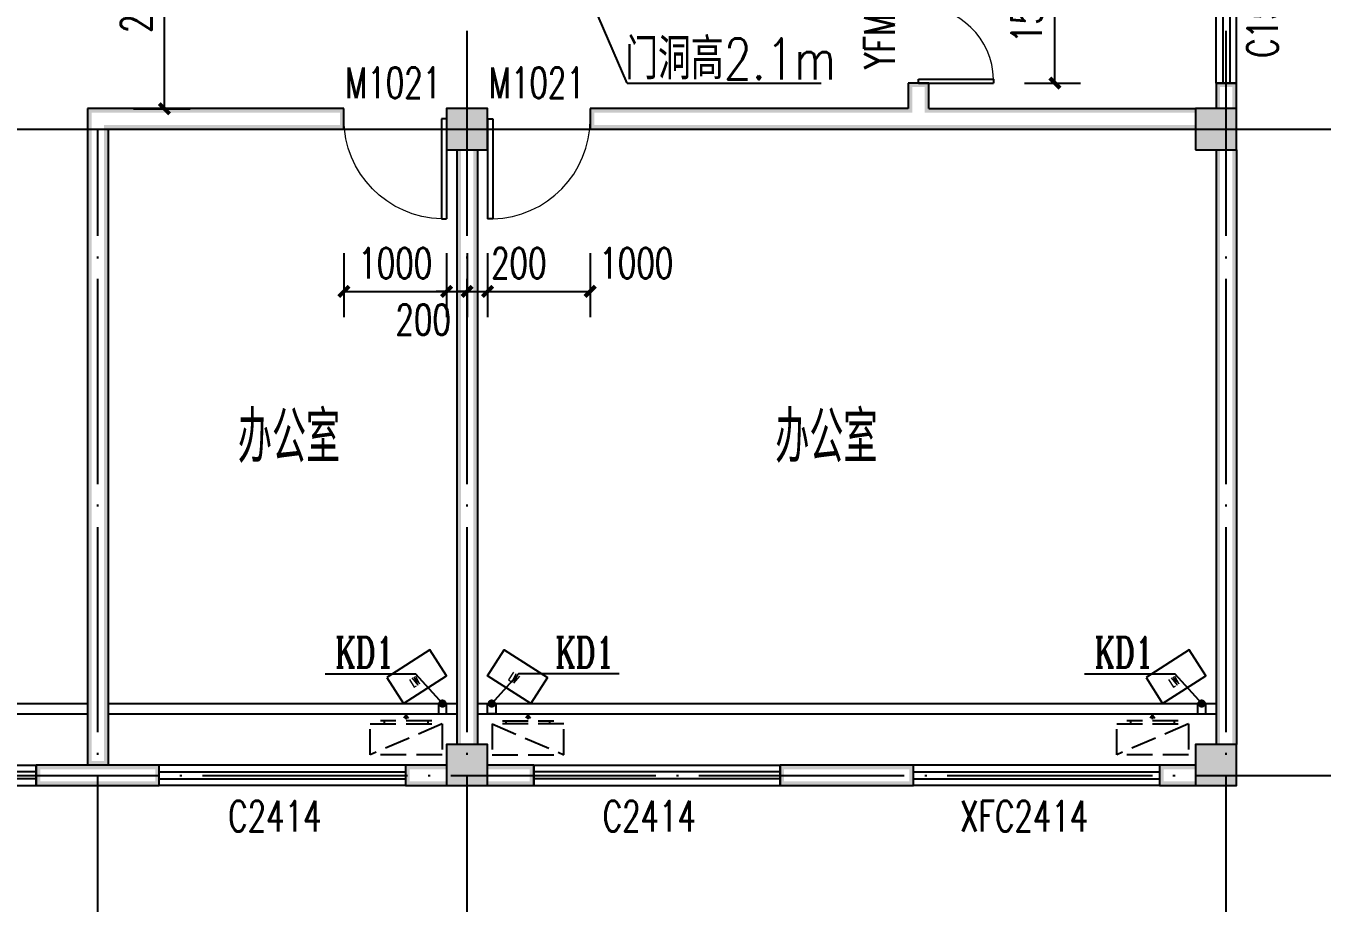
# Model space of a CAD drawing. Extents: x 5904849 to 6011887, y -826029 to -177002.
# Drawn here: x 5933714 to 5946348, y -528306 to -519754 of the extents above; entities that cross this region are included whole.
import ezdxf

# ---------------------------------------------------------------- set-up
doc = ezdxf.new("R2010")
doc.units = 0
doc.header["$LTSCALE"] = 1000
doc.header["$MEASUREMENT"] = 0
doc.linetypes.add('DASH', pattern=[0.35, 0.25, -0.1])
doc.linetypes.add('DOTE', pattern=[2.42, 2, -0.2, 0.02, -0.2])
doc.layers.get('0').update_dxf_attribs({"linetype": 'CONTINUOUS'})
doc.layers.get('Defpoints').update_dxf_attribs({"linetype": 'CONTINUOUS'})
for name, color, linetype in [('COLUMN', 9, 'CONTINUOUS'), ('DIM_SYMB', 3, 'CONTINUOUS'), ('DOTE', 252, 'CONTINUOUS'), ('PUB_DIM', 3, 'CONTINUOUS'), ('PUB_HATCH', 8, 'CONTINUOUS'), ('PUB_TEXT', 7, 'CONTINUOUS'), ('PUB_WALL', 9, 'CONTINUOUS'), ('WALL', 2, 'CONTINUOUS'), ('WINDOW', 4, 'CONTINUOUS'), ('WINDOW_TEXT', 7, 'CONTINUOUS'), ('厨卫布置', 6, 'CONTINUOUS'), ('填充', 251, 'CONTINUOUS'), ('排水', 221, 'CONTINUOUS')]:
    doc.layers.add(name, color=color, linetype=linetype)
doc.styles.add('_HZTXT', font='txt.shx', dxfattribs={"width": 0.8, "bigfont": 'HZTXT.shx'})
doc.styles.add('_TCH_DIM_T3', font='SIMPLEX', dxfattribs={"width": 0.705882, "bigfont": 'GBCBIG'})
doc.styles.add('_TCH_LABEL', font='COMPLEX', dxfattribs={"bigfont": 'GBCBIG'})
doc.styles.add('_TCH_WINDOW', font='SIMPLEX', dxfattribs={"height": 3.5, "bigfont": 'GBCBIG'})
doc.styles.add('DIM_FONT', font='SIMPLEX', dxfattribs={"width": 0.7, "bigfont": 'GBCBIG'})
doc.styles.add('schuco', font='sceie.shx', dxfattribs={"width": 0.7, "bigfont": 'sceic.shx'})
doc.dimstyles.new('_TCH_ARCH&&100', dxfattribs={"dimtxt": 297.5, "dimasz": 100, "dimexe": 250, "dimexo": 300, "dimgap": 126.25, "dimtad": 1, "dimdec": 0, "dimzin": 0, "dimdsep": 46, "dimtxsty": '_TCH_DIM_T3', "dimblk": 'ARCHTICK', "dimcen": 0.09, "dimclrt": 7, "dimazin": 2, "dimtfac": 1, "dimtdec": 0, "dimtix": 1, "dimtmove": 2, "dimatfit": 3, "dimfxl": 0, "dimtolj": 1, "dimtzin": 0, "dimarcsym": 0})

# ---------------------------------------------------------------- blocks, each defined once
blk = doc.blocks.new('_ArchTick')
at = {"color": 0, "linetype": 'ByBlock', "const_width": 0.4}
blk.add_lwpolyline([(-0.5, -0.5), (0.5, 0.5)], dxfattribs=at)
blk = doc.blocks.new('*D161')
at = {"layer": 'Defpoints', "color": 0}
for p in [(5943146, -518811), (5943744, -518811), (5943146, -520311)]:
    blk.add_point(p, dxfattribs=at)
at = {"layer": 'PUB_DIM', "color": 0, "lineweight": -2}
for p, q in [((5943446, -518811), (5943994, -518811)), ((5943744, -520311), (5943744, -518811)), ((5943446, -520311), (5943994, -520311))]:
    blk.add_line(p, q, dxfattribs=at)
at = {"layer": 'PUB_DIM', "color": 0, "lineweight": -2, "xscale": 100, "yscale": 100, "zscale": 100}
for p, rotation in [((5943744, -518811), 90), ((5943744, -520311), 270)]:
    blk.add_blockref('_ArchTick', p, dxfattribs=dict(at, rotation=rotation))
at = {"layer": 'PUB_DIM', "color": 7, "insert": (5943469, -519561), "char_height": 297.5, "attachment_point": 5, "rotation": 90, "style": '_TCH_DIM_T3'}
blk.add_mtext('\\A1;1500', dxfattribs=at)
blk = doc.blocks.new('*D869')
at = {"layer": 'Defpoints', "color": 0}
for p in [(5934464, -518361), (5935064, -518361), (5934464, -520561)]:
    blk.add_point(p, dxfattribs=at)
at = {"layer": 'PUB_DIM', "color": 0, "lineweight": -2}
for p, q in [((5934764, -518361), (5935314, -518361)), ((5935064, -520561), (5935064, -518361)), ((5934764, -520561), (5935314, -520561))]:
    blk.add_line(p, q, dxfattribs=at)
at = {"layer": 'PUB_DIM', "color": 0, "lineweight": -2, "xscale": 100, "yscale": 100, "zscale": 100}
for p, rotation in [((5935064, -518361), 90), ((5935064, -520561), 270)]:
    blk.add_blockref('_ArchTick', p, dxfattribs=dict(at, rotation=rotation))
at = {"layer": 'PUB_DIM', "color": 7, "insert": (5934789, -519461), "char_height": 297.5, "attachment_point": 5, "rotation": 90, "style": '_TCH_DIM_T3'}
blk.add_mtext('\\A1;2200', dxfattribs=at)
blk = doc.blocks.new('*D904')
at = {"layer": 'Defpoints', "color": 0}
for p in [(5938214, -521671), (5939214, -521671), (5939214, -522342)]:
    blk.add_point(p, dxfattribs=at)
at = {"layer": 'PUB_DIM', "color": 0, "lineweight": -2}
for p, q in [((5938214, -521971), (5938214, -522592)), ((5939214, -521971), (5939214, -522592)), ((5938214, -522342), (5939214, -522342))]:
    blk.add_line(p, q, dxfattribs=at)
at = {"layer": 'PUB_DIM', "color": 0, "lineweight": -2, "xscale": 100, "yscale": 100, "zscale": 100, "rotation": 180}
blk.add_blockref('_ArchTick', (5938214, -522342), dxfattribs=at)
at = {"layer": 'PUB_DIM', "color": 0, "lineweight": -2, "xscale": 100, "yscale": 100, "zscale": 100}
blk.add_blockref('_ArchTick', (5939214, -522342), dxfattribs=at)
at = {"layer": 'PUB_DIM', "color": 7, "insert": (5939664, -522067), "char_height": 297.5, "attachment_point": 5, "style": '_TCH_DIM_T3'}
blk.add_mtext('\\A1;1000', dxfattribs=at)
blk = doc.blocks.new('*D905')
at = {"layer": 'Defpoints', "color": 0}
for p in [(5938014, -521671), (5938214, -521671), (5938214, -522342)]:
    blk.add_point(p, dxfattribs=at)
at = {"layer": 'PUB_DIM', "color": 0, "lineweight": -2}
for p, q in [((5938014, -521971), (5938014, -522592)), ((5938214, -521971), (5938214, -522592)), ((5938014, -522342), (5937914, -522342)), ((5938014, -522342), (5938214, -522342)), ((5938214, -522342), (5938314, -522342))]:
    blk.add_line(p, q, dxfattribs=at)
at = {"layer": 'PUB_DIM', "color": 0, "lineweight": -2, "xscale": 100, "yscale": 100, "zscale": 100}
blk.add_blockref('_ArchTick', (5938014, -522342), dxfattribs=at)
at = {"layer": 'PUB_DIM', "color": 0, "lineweight": -2, "xscale": 100, "yscale": 100, "zscale": 100, "rotation": 180}
blk.add_blockref('_ArchTick', (5938214, -522342), dxfattribs=at)
at = {"layer": 'PUB_DIM', "color": 7, "insert": (5938518, -522067), "char_height": 297.5, "attachment_point": 5, "style": '_TCH_DIM_T3'}
blk.add_mtext('\\A1;200', dxfattribs=at)
blk = doc.blocks.new('*D906')
at = {"layer": 'Defpoints', "color": 0}
for p in [(5937814, -521671), (5938014, -521671), (5938014, -522342)]:
    blk.add_point(p, dxfattribs=at)
at = {"layer": 'PUB_DIM', "color": 0, "lineweight": -2}
for p, q in [((5937814, -521971), (5937814, -522592)), ((5938014, -521971), (5938014, -522592)), ((5937814, -522342), (5937714, -522342)), ((5937814, -522342), (5938014, -522342)), ((5938014, -522342), (5938114, -522342))]:
    blk.add_line(p, q, dxfattribs=at)
at = {"layer": 'PUB_DIM', "color": 0, "lineweight": -2, "xscale": 100, "yscale": 100, "zscale": 100}
blk.add_blockref('_ArchTick', (5937814, -522342), dxfattribs=at)
at = {"layer": 'PUB_DIM', "color": 0, "lineweight": -2, "xscale": 100, "yscale": 100, "zscale": 100, "rotation": 180}
blk.add_blockref('_ArchTick', (5938014, -522342), dxfattribs=at)
at = {"layer": 'PUB_DIM', "color": 7, "insert": (5937586, -522617), "char_height": 297.5, "attachment_point": 5, "style": '_TCH_DIM_T3'}
blk.add_mtext('\\A1;200', dxfattribs=at)
blk = doc.blocks.new('*D907')
at = {"layer": 'Defpoints', "color": 0}
for p in [(5936814, -521671), (5937814, -521671), (5937814, -522342)]:
    blk.add_point(p, dxfattribs=at)
at = {"layer": 'PUB_DIM', "color": 0, "lineweight": -2}
for p, q in [((5936814, -521971), (5936814, -522592)), ((5937814, -521971), (5937814, -522592)), ((5936814, -522342), (5937814, -522342))]:
    blk.add_line(p, q, dxfattribs=at)
at = {"layer": 'PUB_DIM', "color": 0, "lineweight": -2, "xscale": 100, "yscale": 100, "zscale": 100, "rotation": 180}
blk.add_blockref('_ArchTick', (5936814, -522342), dxfattribs=at)
at = {"layer": 'PUB_DIM', "color": 0, "lineweight": -2, "xscale": 100, "yscale": 100, "zscale": 100}
blk.add_blockref('_ArchTick', (5937814, -522342), dxfattribs=at)
at = {"layer": 'PUB_DIM', "color": 7, "insert": (5937314, -522067), "char_height": 297.5, "attachment_point": 5, "style": '_TCH_DIM_T3'}
blk.add_mtext('\\A1;1000', dxfattribs=at)
blk = doc.blocks.new('$WINLIB2D$00000001')
at = {"color": 0}
for points in [[(-0.5, 0.5), (-0.5, -0.5)], [(-0.5, 0.5), (0.5, 0.5)], [(0.5, -0.5), (0.5, 0.5)], [(0.5, 0.1667), (-0.5, 0.1667)], [(0.5, -0.1667), (-0.5, -0.1667)], [(-0.5, -0.5), (0.5, -0.5)]]:
    blk.add_lwpolyline(points, dxfattribs=at)
blk = doc.blocks.new('$DorLib2D$00000001')
for p, q in [((0.45, 0.975), (0.5, 0.975)), ((0.45, 0), (0.45, 0.975)), ((0.5, 0), (0.5, 0.975)), ((0.5, 0), (0.45, 0))]:
    blk.add_line(p, q)
at = {"lineweight": 13}
blk.add_arc((0.475, 0), 0.975, 91.4693, 180, dxfattribs=at)
blk = doc.blocks.new('$DorLib2D$00000002')
for p, q in [((-0.5, 0), (-0.5, 0.4875)), ((-0.475, 0.4875), (-0.5, 0.4875)), ((-0.475, 0), (-0.475, 0.4875)), ((0.475, 0), (0.475, 0.4875)), ((0.475, 0.4875), (0.5, 0.4875)), ((0.5, 0), (0.5, 0.4875)), ((-0.5, 0), (-0.475, 0)), ((0.5, 0), (0.475, 0))]:
    blk.add_line(p, q)
at = {"lineweight": 13}
for centre, start, end in [((-0.4875, 0), 0, 88.53072), ((0.4875, 0), 91.46928, 180)]:
    blk.add_arc(centre, 0.4875, start, end, dxfattribs=at)
blk = doc.blocks.new('$TCHSYS$WIN2D')
for p, q in [((-0.5, 0.5), (0.5, 0.5)), ((-0.5, 0.5), (-0.5, -0.5)), ((0.5, 0.5), (0.5, -0.5)), ((0.5, 0.1667), (-0.5, 0.1667)), ((0.5, -0.1667), (-0.5, -0.1667)), ((-0.5, -0.5), (0.5, -0.5))]:
    blk.add_line(p, q)
blk = doc.blocks.new('_FZH')
blk.add_lwpolyline([(-0.5, -0.5), (0.5, -0.5), (0.5, 0.5), (-0.5, 0.5)], close=True)
at = {"layer": 'PUB_HATCH'}
blk.add_solid([(-0.5, -0.5), (0.5, -0.5), (-0.5, 0.5), (0.5, 0.5)], dxfattribs=at)
blk = doc.blocks.new('A$C2E081725')
at = {"linetype": 'DASH'}
for p, q in [((700, 94), (0, 394)), ((600, 64), (100, 64)), ((138, 94), (138, 64)), ((350, 8), (327, 39)), ((350, 49), (350, 0)), ((350, 8), (373, 39)), ((563, 94), (563, 64))]:
    blk.add_line(p, q, dxfattribs=at)
blk.add_lwpolyline([(0, 394), (0, 94), (700, 94), (700, 394)], close=True, dxfattribs=at)

msp = doc.modelspace()

# ---------------------------------------------------------------- hatches: boundary and pattern name
at = {"layer": 'PUB_WALL', "linetype": 'ByBlock'}
for points in [[(5942514.3, -520310.5), (5942314.3, -520310.5), (5942354.3, -520350.5), (5942474.3, -520350.5)], [(5942314.3, -520310.5), (5942314.3, -520560.5), (5942354.3, -520600.5), (5942354.3, -520350.5)], [(5942514.3, -520560.5), (5942514.3, -520310.5), (5942474.3, -520350.5), (5942474.3, -520600.5)], [(5945514.3, -520310.5), (5945314.3, -520310.5), (5945354.3, -520350.5), (5945474.3, -520350.5)], [(5945314.3, -520560.5), (5945354.3, -520560.5), (5945354.3, -520350.5), (5945314.3, -520310.5)], [(5945474.3, -520560.5), (5945514.3, -520560.5), (5945514.3, -520310.5), (5945474.3, -520350.5)], [(5936814.3, -520560.5), (5934314.3, -520560.5), (5934354.3, -520600.5), (5936774.3, -520600.5)], [(5934314.3, -520560.5), (5934314.3, -526960.5), (5934354.3, -526960.5), (5934354.3, -520600.5)], [(5936814.3, -520760.5), (5936814.3, -520560.5), (5936774.3, -520600.5), (5936774.3, -520720.5)], [(5938214.3, -520560.5), (5937814.3, -520560.5), (5937854.3, -520600.5), (5938174.3, -520600.5)], [(5937814.3, -520560.5), (5937814.3, -520960.5), (5937854.3, -520920.5), (5937854.3, -520600.5)], [(5938214.3, -520960.5), (5938214.3, -520560.5), (5938174.3, -520600.5), (5938174.3, -520920.5)], [(5942314.3, -520560.5), (5939214.3, -520560.5), (5939254.3, -520600.5), (5942354.3, -520600.5)], [(5939214.3, -520560.5), (5939214.3, -520760.5), (5939254.3, -520720.5), (5939254.3, -520600.5)], [(5945114.3, -520600.5), (5945114.3, -520560.5), (5942514.3, -520560.5), (5942474.3, -520600.5)], [(5945514.3, -520560.5), (5945114.3, -520560.5), (5945154.3, -520600.5), (5945474.3, -520600.5)], [(5945114.3, -520560.5), (5945114.3, -520960.5), (5945154.3, -520920.5), (5945154.3, -520600.5)], [(5945514.3, -520960.5), (5945514.3, -520560.5), (5945474.3, -520600.5), (5945474.3, -520920.5)], [(5934514.3, -520760.5), (5936814.3, -520760.5), (5936774.3, -520720.5), (5934474.3, -520720.5)], [(5934514.3, -520760.5), (5934514.3, -526960.5), (5934474.3, -526960.5), (5934474.3, -520720.5)], [(5939214.3, -520760.5), (5942414.3, -520760.5), (5942414.3, -520720.5), (5939254.3, -520720.5)], [(5945114.3, -520760.5), (5945114.3, -520720.5), (5942414.3, -520720.5), (5942414.3, -520760.5)], [(5937814.3, -520960.5), (5938214.3, -520960.5), (5938174.3, -520920.5), (5937854.3, -520920.5)], [(5937914.3, -526760.5), (5937954.3, -526760.5), (5937954.3, -520960.5), (5937914.3, -520960.5)], [(5938074.3, -526760.5), (5938114.3, -526760.5), (5938114.3, -520960.5), (5938074.3, -520960.5)], [(5945114.3, -520960.5), (5945514.3, -520960.5), (5945474.3, -520920.5), (5945154.3, -520920.5)], [(5945314.3, -526760.5), (5945354.3, -526760.5), (5945354.3, -520960.5), (5945314.3, -520960.5)], [(5945474.3, -526760.5), (5945514.3, -526760.5), (5945514.3, -520960.5), (5945474.3, -520960.5)], [(5938214.3, -526760.5), (5937814.3, -526760.5), (5937854.3, -526800.5), (5938174.3, -526800.5)], [(5937814.3, -526760.5), (5937814.3, -527160.5), (5937854.3, -527120.5), (5937854.3, -526800.5)], [(5938214.3, -527160.5), (5938214.3, -526760.5), (5938174.3, -526800.5), (5938174.3, -527120.5)], [(5945514.3, -526760.5), (5945114.3, -526760.5), (5945154.3, -526800.5), (5945474.3, -526800.5)], [(5945114.3, -526760.5), (5945114.3, -527160.5), (5945154.3, -527120.5), (5945154.3, -526800.5)], [(5945514.3, -527160.5), (5945514.3, -526760.5), (5945474.3, -526800.5), (5945474.3, -527120.5)], [(5934514.3, -526960.5), (5934314.3, -526960.5), (5934314.3, -526920.5), (5934514.3, -526920.5)], [(5934414.3, -526960.5), (5933814.3, -526960.5), (5933854.3, -527000.5), (5934414.3, -527000.5)], [(5933814.3, -526960.5), (5933814.3, -527160.5), (5933854.3, -527120.5), (5933854.3, -527000.5)], [(5935014.3, -526960.5), (5934414.3, -526960.5), (5934414.3, -527000.5), (5934974.3, -527000.5)], [(5935014.3, -527160.5), (5935014.3, -526960.5), (5934974.3, -527000.5), (5934974.3, -527120.5)], [(5937814.3, -527000.5), (5937814.3, -526960.5), (5937414.3, -526960.5), (5937454.3, -527000.5)], [(5937414.3, -526960.5), (5937414.3, -527160.5), (5937454.3, -527120.5), (5937454.3, -527000.5)], [(5938214.3, -526960.5), (5938214.3, -527000.5), (5938624.3, -527000.5), (5938664.3, -526960.5)], [(5938664.3, -527160.5), (5938664.3, -526960.5), (5938624.3, -527000.5), (5938624.3, -527120.5)], [(5941714.3, -526960.5), (5941064.3, -526960.5), (5941104.3, -527000.5), (5941714.3, -527000.5)], [(5941064.3, -526960.5), (5941064.3, -527160.5), (5941104.3, -527120.5), (5941104.3, -527000.5)], [(5942364.3, -526960.5), (5941714.3, -526960.5), (5941714.3, -527000.5), (5942324.3, -527000.5)], [(5942364.3, -527160.5), (5942364.3, -526960.5), (5942324.3, -527000.5), (5942324.3, -527120.5)], [(5945114.3, -527000.5), (5945114.3, -526960.5), (5944764.3, -526960.5), (5944804.3, -527000.5)], [(5944764.3, -526960.5), (5944764.3, -527160.5), (5944804.3, -527120.5), (5944804.3, -527000.5)], [(5933814.3, -527160.5), (5934414.3, -527160.5), (5934414.3, -527120.5), (5933854.3, -527120.5)], [(5934414.3, -527160.5), (5935014.3, -527160.5), (5934974.3, -527120.5), (5934414.3, -527120.5)], [(5937814.3, -527160.5), (5937814.3, -527120.5), (5937454.3, -527120.5), (5937414.3, -527160.5)], [(5937814.3, -527160.5), (5938214.3, -527160.5), (5938174.3, -527120.5), (5937854.3, -527120.5)], [(5938214.3, -527120.5), (5938214.3, -527160.5), (5938664.3, -527160.5), (5938624.3, -527120.5)], [(5941064.3, -527160.5), (5941714.3, -527160.5), (5941714.3, -527120.5), (5941104.3, -527120.5)], [(5941714.3, -527160.5), (5942364.3, -527160.5), (5942324.3, -527120.5), (5941714.3, -527120.5)], [(5945114.3, -527160.5), (5945114.3, -527120.5), (5944804.3, -527120.5), (5944764.3, -527160.5)], [(5945114.3, -527160.5), (5945514.3, -527160.5), (5945474.3, -527120.5), (5945154.3, -527120.5)]]:
    msp.add_hatch(color=256, dxfattribs=at).paths.add_polyline_path(points)

# ---------------------------------------------------------------- linework, layer by layer
at = {"linetype": 'ByBlock'}
for p, q in [((5930914.3, -526360.5), (5934314.3, -526360.5)), ((5934514.3, -526360.5), (5937914.3, -526360.5)), ((5938114.3, -526360.5), (5941614.3, -526360.5)), ((5941614.3, -526360.5), (5945314.3, -526360.5))]:
    msp.add_line(p, q, dxfattribs=at)
at = {"layer": 'DIM_SYMB'}
for points in [[(5936631.6, -526070.6), (5937512.7, -526070.6), (5937774.3, -526360.5)], [(5939497, -526070.6), (5938515.9, -526070.6), (5938254.3, -526360.5)], [(5944031.6, -526070.6), (5944912.7, -526070.6), (5945174.3, -526360.5)]]:
    msp.add_lwpolyline(points, dxfattribs=at)
at = {"layer": 'DIM_SYMB', "const_width": 40}
for points in [[(5937760.9, -526345.7, 1), (5937787.7, -526375.4, 1)], [(5938267.7, -526345.7, 1), (5938240.9, -526375.4, 1)], [(5945160.9, -526345.7, 1), (5945187.7, -526375.4, 1)]]:
    msp.add_lwpolyline(points, format="xyb", close=True, dxfattribs=at)
at = {"layer": 'DOTE', "linetype": 'DOTE'}
for p, q in [((5938014.3, -529060.5), (5938014.3, -509560.5)), ((5945414.3, -529060.5), (5945414.3, -509560.5)), ((5920914.3, -520760.5), (5947914.3, -520760.5)), ((5922514.3, -520760.5), (5946314.3, -520760.5)), ((5934414.3, -529060.5), (5934414.3, -520760.5)), ((5920914.3, -527060.5), (5947914.3, -527060.5))]:
    msp.add_line(p, q, dxfattribs=at)
at = {"layer": 'PUB_DIM'}
for q in [(5938820.3, -518560.5), (5941466.1, -520313.2)]:
    msp.add_line((5939573.2, -520313.2), q, dxfattribs=at)
at = {"layer": 'WALL', "linetype": 'ByBlock'}
for p, q in [((5942514.3, -520310.5), (5942314.3, -520310.5)), ((5942314.3, -520310.5), (5942314.3, -520560.5)), ((5942514.3, -520560.5), (5942514.3, -520310.5)), ((5945514.3, -520310.5), (5945314.3, -520310.5)), ((5945314.3, -520310.5), (5945314.3, -520560.5)), ((5945514.3, -520560.5), (5945514.3, -520310.5)), ((5936814.3, -520560.5), (5934314.3, -520560.5)), ((5934314.3, -520560.5), (5934314.3, -526960.5)), ((5936814.3, -520760.5), (5936814.3, -520560.5)), ((5942314.3, -520560.5), (5939214.3, -520560.5)), ((5939214.3, -520560.5), (5939214.3, -520760.5)), ((5942514.3, -520560.5), (5945114.3, -520560.5)), ((5934514.3, -520760.5), (5936814.3, -520760.5)), ((5934514.3, -520760.5), (5934514.3, -526960.5)), ((5939214.3, -520760.5), (5942414.3, -520760.5)), ((5942414.3, -520760.5), (5945114.3, -520760.5)), ((5937914.3, -520960.5), (5937914.3, -526760.5)), ((5938114.3, -520960.5), (5938114.3, -526760.5)), ((5945314.3, -520960.5), (5945314.3, -526760.5)), ((5945514.3, -520960.5), (5945514.3, -526760.5)), ((5934414.3, -526960.5), (5933814.3, -526960.5)), ((5933814.3, -526960.5), (5933814.3, -527160.5)), ((5934514.3, -526960.5), (5934314.3, -526960.5)), ((5935014.3, -526960.5), (5934414.3, -526960.5)), ((5935014.3, -527160.5), (5935014.3, -526960.5)), ((5937814.3, -526960.5), (5937414.3, -526960.5)), ((5937414.3, -526960.5), (5937414.3, -527160.5)), ((5938664.3, -526960.5), (5938214.3, -526960.5)), ((5938664.3, -527160.5), (5938664.3, -526960.5)), ((5941714.3, -526960.5), (5941064.3, -526960.5)), ((5941064.3, -526960.5), (5941064.3, -527160.5)), ((5942364.3, -526960.5), (5941714.3, -526960.5)), ((5942364.3, -527160.5), (5942364.3, -526960.5)), ((5945114.3, -526960.5), (5944764.3, -526960.5)), ((5944764.3, -526960.5), (5944764.3, -527160.5)), ((5933814.3, -527160.5), (5934414.3, -527160.5)), ((5934414.3, -527160.5), (5935014.3, -527160.5)), ((5937414.3, -527160.5), (5937814.3, -527160.5)), ((5938214.3, -527160.5), (5938664.3, -527160.5)), ((5941064.3, -527160.5), (5941714.3, -527160.5)), ((5941714.3, -527160.5), (5942364.3, -527160.5)), ((5944764.3, -527160.5), (5945114.3, -527160.5))]:
    msp.add_line(p, q, dxfattribs=at)
at = {"layer": '厨卫布置'}
for points in [[(5937231.5, -526108.1), (5937393.6, -526360.5), (5937814.3, -526090.3), (5937652.2, -525837.9)], [(5938797.1, -526108.1), (5938635, -526360.5), (5938214.3, -526090.3), (5938376.4, -525837.9)], [(5944631.5, -526108.1), (5944793.6, -526360.5), (5945214.3, -526090.3), (5945052.2, -525837.9)]]:
    msp.add_lwpolyline(points, close=True, dxfattribs=at)
at = {"layer": '填充', "linetype": 'DASH', "ltscale": 500}
for p, q in [((5930914.3, -526460.5), (5934314.3, -526460.5)), ((5934514.3, -526460.5), (5937914.3, -526460.5)), ((5938114.3, -526460.5), (5941614.3, -526460.5)), ((5941614.3, -526460.5), (5945314.3, -526460.5))]:
    msp.add_line(p, q, dxfattribs=at)
at = {"layer": '排水'}
for points in [[(5937734.3, -526460.5), (5937814.3, -526460.5), (5937814.3, -526360.5), (5937734.3, -526360.5)], [(5938294.3, -526460.5), (5938214.3, -526460.5), (5938214.3, -526360.5), (5938294.3, -526360.5)], [(5945134.3, -526460.5), (5945214.3, -526460.5), (5945214.3, -526360.5), (5945134.3, -526360.5)]]:
    msp.add_lwpolyline(points, close=True, dxfattribs=at)

# ---------------------------------------------------------------- block references
at = {"layer": 'COLUMN', "linetype": 'ByBlock', "xscale": 400, "yscale": 400, "zscale": 400}
for p in [(5938014.3, -520760.5), (5945314.3, -520760.5), (5938014.3, -526960.5), (5945314.3, -526960.5)]:
    msp.add_blockref('_FZH', p, dxfattribs=at)
at = {"layer": 'WINDOW', "color": 0}
ref = msp.add_blockref('$DorLib2D$00000002', (5942414.3, -519560.5), dxfattribs=dict(at, xscale=-1500, yscale=-1500, zscale=-1500, rotation=90.00000000771509))
ref.add_attrib('A', 'YFM1521', (5942183.2, -520175.5), dxfattribs={"layer": 'WINDOW_TEXT', "color": 0, "height": 297.5, "rotation": 90, "style": '_TCH_WINDOW', "width": 0.705882})
at = {"layer": 'WINDOW', "linetype": 'ByBlock'}
ref = msp.add_blockref('$TCHSYS$WIN2D', (5945414.3, -519560.5), dxfattribs=dict(at, xscale=-1500, yscale=-199.9999982714653, zscale=-1500, rotation=269.9999998714003))
ref.add_attrib('A', 'C1514', (5945915.7, -520065), dxfattribs={"layer": 'WINDOW_TEXT', "linetype": 'ByBlock', "height": 297.5, "rotation": 90, "style": '_TCH_WINDOW', "width": 0.705882})
ref = msp.add_blockref('$DorLib2D$00000001', (5937314.3, -520660.5), dxfattribs=dict(at, xscale=1000, yscale=-1000, zscale=1000, rotation=359.9999999773698))
ref.add_attrib('A', 'M1021', (5936825.6, -520456.6), dxfattribs={"layer": 'WINDOW_TEXT', "linetype": 'ByBlock', "height": 297.5, "style": '_TCH_WINDOW', "width": 0.705882})
ref = msp.add_blockref('$DorLib2D$00000001', (5938714.3, -520660.5), dxfattribs=dict(at, xscale=-1000, yscale=-1000, zscale=-1000, rotation=1.325007665174824e-09))
ref.add_attrib('A', 'M1021', (5938225.6, -520456.6), dxfattribs={"layer": 'WINDOW_TEXT', "linetype": 'ByBlock', "height": 297.5, "rotation": 0, "style": '_TCH_WINDOW', "width": 0.705882})
ref = msp.add_blockref('$WINLIB2D$00000001', (5932614.3, -527060.5), dxfattribs=dict(at, xscale=-2400, yscale=-199.9999949552584, zscale=-2400, rotation=180.0000000001871))
ref.add_attrib('A', 'C2414', (5932086.8, -527606.6), dxfattribs={"layer": 'WINDOW_TEXT', "linetype": 'ByBlock', "height": 297.5, "style": '_TCH_WINDOW', "width": 0.705882})
ref = msp.add_blockref('$WINLIB2D$00000001', (5936214.3, -527060.5), dxfattribs=dict(at, xscale=2400, yscale=-200.0000048198272, zscale=2400, rotation=180.0000000469612))
ref.add_attrib('A', 'C2414', (5935686.8, -527606.6), dxfattribs={"layer": 'WINDOW_TEXT', "linetype": 'ByBlock', "height": 297.5, "rotation": 0, "style": '_TCH_WINDOW', "width": 0.705882})
ref = msp.add_blockref('$WINLIB2D$00000001', (5939864.3, -527060.5), dxfattribs=dict(at, xscale=-2400, yscale=-200.0000048198272, zscale=-2400, rotation=180.0000000469611))
ref.add_attrib('A', 'C2414', (5939336.8, -527606.6), dxfattribs={"layer": 'WINDOW_TEXT', "linetype": 'ByBlock', "height": 297.5, "rotation": 0, "style": '_TCH_WINDOW', "width": 0.705882})
ref = msp.add_blockref('$WINLIB2D$00000001', (5943564.3, -527060.5), dxfattribs=dict(at, xscale=2400, yscale=-200.0000067215879, zscale=2400, rotation=180.0000000596849))
ref.add_attrib('A', 'XFC2414', (5942818.3, -527606.6), dxfattribs={"layer": 'WINDOW_TEXT', "linetype": 'ByBlock', "height": 297.5, "rotation": 0, "style": '_TCH_WINDOW', "width": 0.705882})
at = {"layer": '厨卫布置', "xscale": -1, "rotation": 180}
for p in [(5937070.4, -526465), (5944346.1, -526465)]:
    msp.add_blockref('A$C2E081725', p, dxfattribs=at)
at = {"layer": '厨卫布置', "rotation": 180}
msp.add_blockref('A$C2E081725', (5938958.3, -526465), dxfattribs=at)

# ---------------------------------------------------------------- texts
at = {"style": 'schuco', "width": 0.7}
for p in [(5935779.6, -524012.2), (5941017.4, -524012.2)]:
    msp.add_text('办公室', height=500, dxfattribs=at).set_placement(p)
at = {"layer": 'PUB_DIM', "style": '_HZTXT', "width": 0.8}
msp.add_text('门洞高2.1m', height=400, dxfattribs=at).set_placement((5939555.5, -520274.8))
at = {"layer": 'PUB_TEXT', "style": '_TCH_LABEL', "width": 0.705882}
for p in [(5936727, -526010.6), (5938871.7, -526010.6), (5944127, -526010.6)]:
    msp.add_text('KD1', height=297.5, dxfattribs=at).set_placement(p)
at = {"layer": '厨卫布置', "style": 'DIM_FONT', "width": 0.494118}
for rotation, p in [(32.71669, (5937493.2, -526206.4)), (327.28331, (5938410.3, -526126)), (32.71669, (5944893.2, -526206.4))]:
    msp.add_text('LW', height=89.65, rotation=rotation, dxfattribs=at).set_placement(p)

# ---------------------------------------------------------------- dimensions: what is measured, and where the dimension line sits
at = {"layer": 'PUB_DIM', "color": 0}
for p1, p2, distance, picture, middle in [((5934464.3, -520560.5), (5934464.3, -518360.5), -599.9, '*D869', (5934789.2, -519460.5)), ((5943145.6, -520310.5), (5943145.6, -518810.5), -598.9, '*D161', (5943469.5, -519560.5)), ((5936814.3, -521671.3), (5937814.3, -521671.3), -671, '*D907', (5937314.3, -522067.4))]:
    dim = msp.add_aligned_dim(p1=p1, p2=p2, distance=distance, dimstyle='_TCH_ARCH&&100', dxfattribs=at)
    dim.commit()
    dim.dimension.update_dxf_attribs({"geometry": picture, "text_midpoint": middle})
for base, p1, p2, picture, middle in [((5938014.3, -522342.4), (5937814.3, -521671.3), (5938014.3, -521671.3), '*D906', (5937586.3, -522617.4)), ((5938214.3, -522342.4), (5938014.3, -521671.3), (5938214.3, -521671.3), '*D905', (5938518.2, -522067.4)), ((5939214.3, -522342.4), (5938214.3, -521671.3), (5939214.3, -521671.3), '*D904', (5939664.3, -522067.4))]:
    dim = msp.add_linear_dim(base=base, p1=p1, p2=p2, angle=360, dimstyle='_TCH_ARCH&&100', dxfattribs=at)
    dim.commit()
    dim.dimension.update_dxf_attribs({"geometry": picture, "text_midpoint": middle, "dimtype": 129})

doc.saveas('drawing.dxf')
